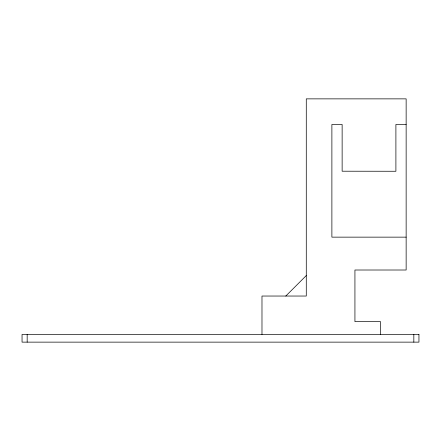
<?xml version="1.0" encoding="UTF-8"?>
<svg xmlns="http://www.w3.org/2000/svg" width="441" height="441" viewBox="0 0 441 441"><rect width="100%" height="100%" fill="white"/><g stroke="black" fill="none" stroke-linecap="round" stroke-linejoin="round"><path stroke-width="0.66" d="M285.796 296.038L306.28 275.553M406.144 124.478L395.902 124.478L395.902 171.262L342.133 171.207L342.133 124.478L331.886 124.478L331.886 237.142L406.144 237.142M413.829 334.449L413.829 342.133M380.539 334.449L380.539 321.643L354.933 321.643L354.933 270.008L406.144 270.008L406.144 98.867L306.28 98.867L306.28 296.038L261.982 296.038L261.982 334.449M27.171 334.449L27.171 342.133M418.95 334.449L22.05 334.449L22.05 342.133L418.95 342.133L418.95 334.449"/></g></svg>
